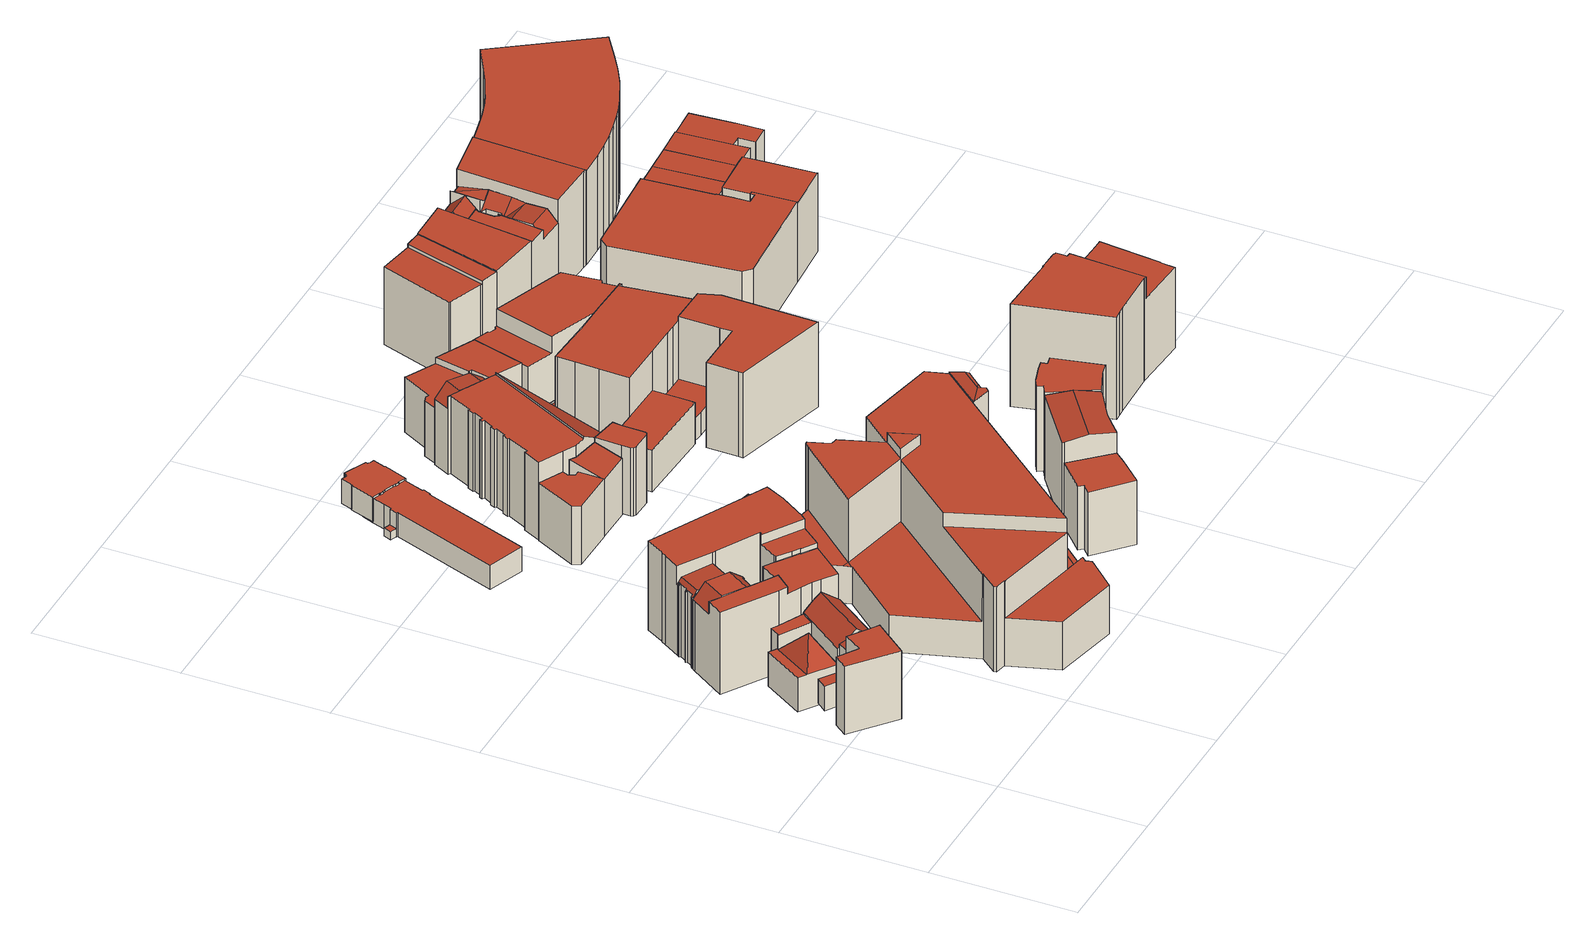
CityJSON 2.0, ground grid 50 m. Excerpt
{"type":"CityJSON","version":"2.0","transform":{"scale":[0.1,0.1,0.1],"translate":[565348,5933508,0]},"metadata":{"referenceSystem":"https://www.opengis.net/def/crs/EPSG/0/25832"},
"CityObjects":{
"building1":{"type":"Building","attributes":{"Gemeindeschluessel":"02000000","Geometrietyp2DReferenz":"3000","function":"31001_2010","roofType":"1000","measuredHeight":25.18,"storeysAboveGround":5},"geometry":[{"type":"MultiSurface","lod":"2","boundaries":[[[0,1,2,3,4,5,6,7]],[[8,9,10,11,12,13,14,15]],[[15,14,1,0]],[[14,13,2,1]],[[13,12,3,2]],[[12,11,4,3]],[[11,10,5,4]],[[10,9,6,5]],[[9,8,7,6]],[[8,15,0,7]]],"semantics":{"surfaces":[{"type":"GroundSurface"},{"type":"RoofSurface"},{"type":"WallSurface"}],"values":[0,1,2,2,2,2,2,2,2,2]}}]},
"building2":{"type":"Building","attributes":{"Gemeindeschluessel":"02000000","Geometrietyp2DReferenz":"3000","function":"51009_1610","roofType":"1000","measuredHeight":9},"geometry":[{"type":"MultiSurface","lod":"2","boundaries":[[[16,17,18,19,20,21]],[[22,23,24,25,26,27]],[[27,26,17,16]],[[26,25,18,17]],[[25,24,19,18]],[[24,23,20,19]],[[23,22,21,20]],[[22,27,16,21]]],"semantics":{"surfaces":[{"type":"GroundSurface"},{"type":"RoofSurface"},{"type":"WallSurface"}],"values":[0,1,2,2,2,2,2,2]}}]},
"building3":{"type":"Building","attributes":{"Gemeindeschluessel":"02000000","Geometrietyp2DReferenz":"3000","function":"31001_2010","roofType":"3100","measuredHeight":23.81,"storeysAboveGround":5},"geometry":[{"type":"MultiSurface","lod":"2","boundaries":[[[28,29,30,31]],[[32,29,28]],[[33,34,35,36,37]],[[35,38,36]],[[39,40,41,42,43,44,45,46]],[[29,47,30]],[[48,47,29,32]],[[49,50,38,35,51,52]],[[34,53,51,35]],[[31,30,54,55,56]],[[57,34,33,58]],[[58,33,37,59]],[[30,46,45,54]],[[60,44,43,61]],[[61,43,42,62]],[[62,42,41,63]],[[47,39,46,30]],[[64,50,49]],[[52,51,65]],[[66,53,34,57]],[[67,68,69,70]],[[70,69,71,72]],[[73,56,55,74]],[[59,37,36,38,50,64,75,76]],[[72,71,65,51,53,66]],[[76,75,77,48,32,28,31,56,73]],[[60,61,62,63,78,67,70,72,66,57,58,59,76,73,74]],[[67,78,79,80,68]],[[49,52,81]],[[82,40,39,47,48,77]],[[78,63,41,40,82,79]],[[60,74,55,54,45,44]],[[81,52,65,71,69,68,80]],[[81,80,79,82,77,75,64,49]]],"semantics":{"surfaces":[{"type":"RoofSurface"},{"type":"WallSurface"},{"type":"GroundSurface"}],"values":[0,0,0,0,0,0,0,0,0,0,1,1,1,1,1,1,1,1,1,1,1,1,1,1,1,1,2,1,1,1,1,1,0,0]}}]},
"building4":{"type":"Building","attributes":{"Gemeindeschluessel":"02000000","Geometrietyp2DReferenz":"3000","function":"31001_2010","roofType":"1000","measuredHeight":30.89,"storeysAboveGround":7},"geometry":[{"type":"MultiSurface","lod":"2","boundaries":[[[83,84,85,86,87,88]],[[89,90,91,86,85]],[[92,93,94,95,90,89,96,97,98]],[[83,99,84]],[[96,100,97]],[[101,88,87,102]],[[103,95,94,104]],[[104,94,93,105]],[[105,93,92,106]],[[107,108,109,110]],[[111,112,113,114]],[[114,113,115,116]],[[116,115,117,118]],[[119,120,121,122]],[[122,121,123,124]],[[124,123,125,126]],[[126,125,127,128]],[[129,130,131,132]],[[132,131,133,134]],[[111,114,116,118,135,136,101,102,137,103,104,105,106,138,139,140,129,132,134,119,122,124,126,128]],[[127,125,123,121,120,133,131,130,141,107,110,117,115,113,112]],[[101,136,142,99,83,88]],[[108,107,141,140,139,143]],[[142,136,135,144]],[[96,89,85,84]],[[141,130,129,140]],[[133,120,119,134]],[[127,112,111,128]],[[135,118,117,110,109,144]],[[138,106,92,98]],[[103,137,91,90,95]],[[137,102,87,86,91]],[[139,138,98,97,100,143]],[[96,84,99,142,144,109,108,143,100]]],"semantics":{"surfaces":[{"type":"RoofSurface"},{"type":"WallSurface"},{"type":"GroundSurface"}],"values":[0,0,0,1,1,1,1,1,1,1,1,1,1,1,1,1,1,1,1,2,0,1,1,1,1,1,1,1,1,1,1,1,1,0]}}]},
"building5":{"type":"Building","attributes":{"Gemeindeschluessel":"02000000","Geometrietyp2DReferenz":"3000","function":"31001_3020","roofType":"1000","measuredHeight":33.01,"storeysAboveGround":7},"geometry":[{"type":"MultiSurface","lod":"2","boundaries":[[[145,146,147,148,149,150,151,152,153,154,155,156,157,158,159,160,161]],[[162,163,164,147,146]],[[165,166,167,168,169,164,163]],[[170,161,160,171]],[[171,160,159,172]],[[172,159,158,173]],[[173,158,157,174]],[[174,157,156,175]],[[175,156,155,176]],[[176,155,154,177]],[[177,154,153,178]],[[178,153,152,179]],[[179,152,151,180]],[[180,151,150,181]],[[181,150,149,182]],[[183,145,161,170]],[[184,185,186,187]],[[187,186,188,189]],[[189,188,190,191]],[[192,193,194,169,195]],[[169,194,196,164]],[[195,169,168,197]],[[197,168,167,198]],[[198,167,166,199]],[[199,166,165,200]],[[201,202,203,204]],[[204,203,205,206]],[[207,208,209,210]],[[210,209,211,212]],[[212,211,213,214]],[[215,216,217,218]],[[218,217,219,220]],[[221,222,223,224]],[[225,226,227,228]],[[228,227,229,230]],[[231,223,222,232,233]],[[225,228,230,207,210,212,214,201,204,206,215,218,220,192,195,197,198,199,200,234,183,170,171,172,173,174,175,176,177,178,179,180,181,182,184,187,189,191,235,236,221,224]],[[196,194,193,219,217,216,237,238,229,227,226,239,240,190,188,186,185,241]],[[213,211,209,208,242,243,205,203,202]],[[190,240,235,191]],[[219,193,192,220]],[[242,208,207,230,229,238]],[[243,242,238,237]],[[239,226,225,224,223,231]],[[236,235,240,233,232]],[[221,236,232,222]],[[240,239,231,233]],[[213,202,201,214]],[[215,206,205,243,237,216]],[[196,241,148,147,164]],[[234,200,165,163,162]],[[183,234,162,146,145]],[[184,182,149,148,241,185]]],"semantics":{"surfaces":[{"type":"RoofSurface"},{"type":"WallSurface"},{"type":"GroundSurface"}],"values":[0,0,0,1,1,1,1,1,1,1,1,1,1,1,1,1,1,1,1,1,1,1,1,1,1,1,1,1,1,1,1,1,1,1,1,0,2,0,0,1,1,1,1,1,1,1,1,1,1,1,1,1,1]}}]},
"building6":{"type":"Building","attributes":{"Gemeindeschluessel":"02000000","Geometrietyp2DReferenz":"3000","function":"51009_1610","roofType":"1000","measuredHeight":9},"geometry":[{"type":"MultiSurface","lod":"2","boundaries":[[[244,245,246,247,248,249,250,251,252,253,254,255,256,257,258,259,260,261]],[[262,263,264,265,266,267,268,269,270,271,272,273,274,275,276,277,278,279]],[[279,278,245,244]],[[278,277,246,245]],[[277,276,247,246]],[[276,275,248,247]],[[275,274,249,248]],[[274,273,250,249]],[[273,272,251,250]],[[272,271,252,251]],[[271,270,253,252]],[[270,269,254,253]],[[269,268,255,254]],[[268,267,256,255]],[[267,266,257,256]],[[266,265,258,257]],[[265,264,259,258]],[[264,263,260,259]],[[263,262,261,260]],[[262,279,244,261]]],"semantics":{"surfaces":[{"type":"GroundSurface"},{"type":"RoofSurface"},{"type":"WallSurface"}],"values":[0,1,2,2,2,2,2,2,2,2,2,2,2,2,2,2,2,2,2,2]}}]},
"building7":{"type":"Building","attributes":{"Gemeindeschluessel":"02000000","Geometrietyp2DReferenz":"3000","function":"31001_3091","roofType":"1000","measuredHeight":3,"storeysAboveGround":2},"geometry":[{"type":"MultiSurface","lod":"2","boundaries":[[[280,281,282,283]],[[284,285,286,287]],[[287,286,281,280]],[[286,285,282,281]],[[285,284,283,282]],[[284,287,280,283]]],"semantics":{"surfaces":[{"type":"GroundSurface"},{"type":"RoofSurface"},{"type":"WallSurface"}],"values":[0,1,2,2,2,2]}}]},
"building8":{"type":"Building","attributes":{"Gemeindeschluessel":"02000000","Geometrietyp2DReferenz":"3000","function":"31001_1010","roofType":"1000","measuredHeight":21.34,"storeysAboveGround":5},"geometry":[{"type":"MultiSurface","lod":"2","boundaries":[[[288,289,290,291]],[[292,293,294,295]],[[296,297,289,288]],[[298,299,294,293,300,290,289,297]],[[301,296,288,291,302,292,295,303]],[[296,301,298,297]],[[301,303,299,298]],[[303,295,294,299]],[[292,302,300,293]],[[302,291,290,300]]],"semantics":{"surfaces":[{"type":"WallSurface"},{"type":"RoofSurface"},{"type":"GroundSurface"}],"values":[0,0,0,1,2,0,0,0,0,0]}}]},
"building9":{"type":"Building","attributes":{"name":"Deutsche Bundesbank","Gemeindeschluessel":"02000000","Geometrietyp2DReferenz":"3000","function":"31001_2010","roofType":"1000","measuredHeight":40.66,"storeysAboveGround":8},"geometry":[{"type":"MultiSurface","lod":"2","boundaries":[[[304,305,306,307,308]],[[309,310,311]],[[312,313,314]],[[315,316,317,318]],[[319,320,321,315,318]],[[322,323,316,315]],[[321,324,322,315]],[[325,326,327]],[[304,308,328]],[[329,330,306,305]],[[331,332,333,334]],[[335,336,337,338]],[[339,340,341,342]],[[343,311,310,344]],[[312,345,346,313]],[[347,318,317,348]],[[349,320,319,350]],[[351,352,353,354]],[[354,353,355,356]],[[357,358,359,360]],[[361,349,350,362,363,364,339,342,357,360,365,331,334,366,367,368,369,370,351,354,356,371,372,373]],[[359,358,341,340,374,375,376]],[[377,378,379,335,338,380,381,333,332]],[[382,383,384,327,326]],[[355,353,352,385,343,344,386,387]],[[388,347,348,389,346,345,390,391,337,336,392,393]],[[333,381,366,334]],[[359,376,378,377,365,360]],[[384,383,370,369]],[[369,368,394,325,327,384]],[[385,352,382,326]],[[355,387,371,356]],[[372,371,387,386,314,313,346,389]],[[388,393,363,362]],[[364,363,393,392,307,306,330]],[[375,374,329,305,304,328]],[[373,372,389,348,317,316,323]],[[362,350,319,318,347,388]],[[351,370,383,382,352]],[[361,373,323,322,324]],[[349,361,324,321,320]],[[339,364,330,329,374,340]],[[341,358,357,342]],[[395,391,390,309,311,343,385,326]],[[344,310,309,390,345,312,314,386]],[[335,379,375,328,308,307,392,336]],[[396,380,338,337,391,395]],[[379,378,376,375]],[[377,332,331,365]],[[367,366,381,380,396,397]],[[394,368,367,397]],[[394,397,396,395,326,325]]],"semantics":{"surfaces":[{"type":"RoofSurface"},{"type":"WallSurface"},{"type":"GroundSurface"}],"values":[0,0,0,0,0,0,0,0,0,0,1,1,1,1,1,1,1,1,1,1,2,0,0,0,0,0,1,1,1,1,1,1,1,1,1,1,1,1,1,1,1,1,1,1,1,1,1,1,1,1,1,0]}}]},
"building10":{"type":"Building","attributes":{"Gemeindeschluessel":"02000000","Geometrietyp2DReferenz":"3000","function":"31001_3091","roofType":"1000","measuredHeight":3,"storeysAboveGround":2},"geometry":[{"type":"MultiSurface","lod":"2","boundaries":[[[398,399,400,401]],[[402,403,404,405]],[[405,404,399,398]],[[404,403,400,399]],[[403,402,401,400]],[[402,405,398,401]]],"semantics":{"surfaces":[{"type":"GroundSurface"},{"type":"RoofSurface"},{"type":"WallSurface"}],"values":[0,1,2,2,2,2]}}]},
"building11":{"type":"Building","attributes":{"Gemeindeschluessel":"02000000","Geometrietyp2DReferenz":"3000","function":"31001_3091","roofType":"1000","measuredHeight":9,"storeysAboveGround":1},"geometry":[{"type":"MultiSurface","lod":"2","boundaries":[[[406,407,408,409,410,411,412,413,414,415,416,417,418,419,420,421,422,423,424,425,426,427,428,429,430,431,432,433,434,435,436,437]],[[438,439,440,441,442,443,444,445,446,447,448,449,450,451,452,453,454,455,456,457,458,459,460,461,462,463,464,465,466,467,468,469]],[[469,468,407,406]],[[468,467,408,407]],[[467,466,409,408]],[[466,465,410,409]],[[465,464,411,410]],[[464,463,412,411]],[[463,462,413,412]],[[462,461,414,413]],[[461,460,415,414]],[[460,459,416,415]],[[459,458,417,416]],[[458,457,418,417]],[[457,456,419,418]],[[456,455,420,419]],[[455,454,421,420]],[[454,453,422,421]],[[453,452,423,422]],[[452,451,424,423]],[[451,450,425,424]],[[450,449,426,425]],[[449,448,427,426]],[[448,447,428,427]],[[447,446,429,428]],[[446,445,430,429]],[[445,444,431,430]],[[444,443,432,431]],[[443,442,433,432]],[[442,441,434,433]],[[441,440,435,434]],[[440,439,436,435]],[[439,438,437,436]],[[438,469,406,437]]],"semantics":{"surfaces":[{"type":"GroundSurface"},{"type":"RoofSurface"},{"type":"WallSurface"}],"values":[0,1,2,2,2,2,2,2,2,2,2,2,2,2,2,2,2,2,2,2,2,2,2,2,2,2,2,2,2,2,2,2,2,2]}}]},
"building12":{"type":"Building","attributes":{"Gemeindeschluessel":"02000000","Geometrietyp2DReferenz":"3000","function":"31001_2010","roofType":"2100","measuredHeight":24.92,"storeysAboveGround":4},"geometry":[{"type":"MultiSurface","lod":"2","boundaries":[[[470,471,472,473]],[[473,472,474,475]],[[475,474,476,477]],[[478,479,480,481]],[[479,478,477,476]],[[471,470,481,480]],[[481,470,473,475,477,478]],[[471,480,479,476,474,472]]],"semantics":{"surfaces":[{"type":"WallSurface"},{"type":"GroundSurface"},{"type":"RoofSurface"}],"values":[0,0,0,0,0,0,1,2]}}]},
"building13":{"type":"Building","attributes":{"Gemeindeschluessel":"02000000","Geometrietyp2DReferenz":"3000","function":"31001_2050","roofType":"1000","measuredHeight":25.16,"storeysAboveGround":6},"geometry":[{"type":"MultiSurface","lod":"2","boundaries":[[[482,483,484,485]],[[485,484,486,487]],[[487,486,488,489]],[[489,488,490,491]],[[489,488,492,493]],[[493,492,494,495]],[[495,494,496,497]],[[497,496,498,499]],[[500,501,502,503]],[[503,502,483,482]],[[499,498,501,500]],[[499,500,503,482,485,487,489,491,489,493,495,497]],[[501,498,496,494,492,488,490,488,486,484,483,502]]],"semantics":{"surfaces":[{"type":"WallSurface"},{"type":"GroundSurface"},{"type":"RoofSurface"}],"values":[0,0,0,0,0,0,0,0,0,0,0,1,2]}}]},
"building14":{"type":"Building","attributes":{"Gemeindeschluessel":"02000000","Geometrietyp2DReferenz":"3000","function":"31001_2010","roofType":"1000","measuredHeight":29.7,"storeysAboveGround":6},"geometry":[{"type":"MultiSurface","lod":"2","boundaries":[[[504,505,506,507,508,509,510,511,512,513,514,515,516,517,518,519,520,521,522,523,524,525,526,527,528,529,530,531,532]],[[533,534,535,536,537]],[[509,538,539,540,541]],[[508,542,543,539,538]],[[544,545,546,543,542]],[[547,548,536,535,549,550,551]],[[552,531,530,553]],[[553,530,529,554]],[[554,529,528,555]],[[555,528,527,556]],[[556,527,526,557]],[[557,526,525,558]],[[558,525,524,559]],[[559,524,523,560]],[[560,523,522,561]],[[561,522,521,562]],[[562,521,520,563]],[[563,520,519,564]],[[564,519,518,565]],[[565,518,517,566]],[[566,517,516,567]],[[567,516,515,568]],[[568,515,514,569]],[[569,514,513,570]],[[570,513,512,571]],[[571,512,511,572]],[[541,510,509]],[[573,532,531,552]],[[505,537,536,506]],[[534,533,574]],[[575,546,545,576]],[[577,548,547,578]],[[579,551,550,580]],[[580,550,549,581]],[[579,580,581,574,582,573,552,553,554,555,556,557,558,559,560,561,562,563,564,565,566,567,568,569,570,571,572,583,575,576,584,577,578]],[[577,584,506,536,548]],[[582,574,533,537,505,504]],[[575,583,540,539,543,546]],[[579,578,547,551]],[[509,508,538]],[[574,581,549,535,534]],[[573,582,504,532]],[[584,576,545,544,507,506]],[[508,507,544,542]],[[583,572,511,510,541,540]]],"semantics":{"surfaces":[{"type":"RoofSurface"},{"type":"WallSurface"},{"type":"GroundSurface"}],"values":[0,0,0,0,0,0,1,1,1,1,1,1,1,1,1,1,1,1,1,1,1,1,1,1,1,1,1,1,1,1,1,1,1,1,2,1,1,1,1,1,1,1,1,1,1]}}]},
"building15":{"type":"Building","attributes":{"Gemeindeschluessel":"02000000","Geometrietyp2DReferenz":"3000","function":"31001_2010","roofType":"1000","measuredHeight":23.64,"storeysAboveGround":5},"geometry":[{"type":"MultiSurface","lod":"2","boundaries":[[[585,586,587,588]],[[588,587,589,590]],[[590,589,591,592]],[[592,591,593,594]],[[595,593,591,589,587,586,596]],[[597,598,585,588,590,592,594]],[[598,597,595,596]],[[597,594,593,595]],[[585,598,596,586]]],"semantics":{"surfaces":[{"type":"WallSurface"},{"type":"RoofSurface"},{"type":"GroundSurface"}],"values":[0,0,0,0,1,2,0,0,0]}}]},
"building16":{"type":"Building","attributes":{"Gemeindeschluessel":"02000000","Geometrietyp2DReferenz":"3000","function":"31001_2010","roofType":"1000","measuredHeight":3.98,"storeysAboveGround":1},"geometry":[{"type":"MultiSurface","lod":"2","boundaries":[[[599,600,601,602]],[[603,604,605,606]],[[603,602,601,604]],[[604,601,600,605]],[[605,600,599,606]],[[606,599,602,603]]],"semantics":{"surfaces":[{"type":"RoofSurface"},{"type":"GroundSurface"},{"type":"WallSurface"}],"values":[0,1,2,2,2,2]}}]},
"building17":{"type":"Building","attributes":{"Gemeindeschluessel":"02000000","Geometrietyp2DReferenz":"3000","function":"31001_2010","roofType":"3100","measuredHeight":32.26,"storeysAboveGround":7},"geometry":[{"type":"MultiSurface","lod":"2","boundaries":[[[607,608,609,610]],[[611,612,613,614]],[[615,616,617,618]],[[607,610,615,618,611,614,619,620]],[[617,616,609,608,621,622,623]],[[622,621,620,619,624]],[[612,611,618,617,623]],[[609,616,615,610]],[[621,608,607,620]],[[624,619,614,613]],[[624,613,612,623,622]]],"semantics":{"surfaces":[{"type":"WallSurface"},{"type":"GroundSurface"},{"type":"RoofSurface"}],"values":[0,0,0,1,2,0,0,0,0,0,2]}}]},
"building18":{"type":"Building","attributes":{"Gemeindeschluessel":"02000000","Geometrietyp2DReferenz":"3000","function":"31001_2010","roofType":"1000","measuredHeight":22.59,"storeysAboveGround":6},"geometry":[{"type":"MultiSurface","lod":"2","boundaries":[[[625,626,627,628]],[[629,630,631,632]],[[632,631,633,634]],[[634,633,635,636]],[[637,625,628,638]],[[639,640,641,642]],[[643,644,645,646]],[[626,647,640,627]],[[648,649,650,651]],[[652,653,654,655]],[[637,638,639,642,656,657,652,655,629,632,634,636,658,643,646]],[[644,643,658,659,651,650]],[[647,626,625,637,646,645]],[[660,656,642,641]],[[639,638,628,627,640]],[[653,652,657,661]],[[657,656,660,649,648,661]],[[659,658,636,635]],[[630,629,655,654]],[[660,641,640,647,645,644,650,649]],[[630,654,653,661,648,651,659,635,633,631]]],"semantics":{"surfaces":[{"type":"RoofSurface"},{"type":"WallSurface"},{"type":"GroundSurface"}],"values":[0,1,1,1,1,1,1,1,1,1,2,1,1,1,1,1,1,1,1,0,0]}}]},
"building19":{"type":"Building","attributes":{"Gemeindeschluessel":"02000000","Geometrietyp2DReferenz":"3000","function":"51009_1610","roofType":"1000","measuredHeight":3.56},"geometry":[{"type":"MultiSurface","lod":"2","boundaries":[[[662,663,664,665]],[[666,667,668,669]],[[670,671,672,637]],[[673,674,672,671,664,663,668,667]],[[675,666,669,662,665,670,637,676]],[[670,665,664,671]],[[676,637,672,674]],[[666,675,673,667]],[[675,676,674,673]],[[662,669,668,663]]],"semantics":{"surfaces":[{"type":"WallSurface"},{"type":"RoofSurface"},{"type":"GroundSurface"}],"values":[0,0,0,1,2,0,0,0,0,0]}}]},
"building20":{"type":"Building","attributes":{"Gemeindeschluessel":"02000000","Geometrietyp2DReferenz":"3000","function":"31001_2010","roofType":"1000","measuredHeight":29.75,"storeysAboveGround":8},"geometry":[{"type":"MultiSurface","lod":"2","boundaries":[[[677,678,679,680]],[[681,682,683,684]],[[684,683,685,686]],[[686,685,687,688]],[[689,690,691,692]],[[693,694,695,696]],[[696,695,697,698]],[[698,697,699,700]],[[700,699,701,702]],[[702,701,703,704]],[[704,703,705,706]],[[706,705,707,708]],[[708,707,709,710]],[[710,709,711,712]],[[713,714,715,716]],[[713,716,717,677,680,718,719,720,681,684,686,688,693,696,698,700,702,704,706,708,710,712]],[[679,678,689,692,721,722,723]],[[722,721,720,719]],[[679,723,718,680]],[[682,681,720,721,692,691]],[[714,713,712,711]],[[724,717,716,715]],[[694,693,688,687]],[[677,717,724,690,689,678]],[[723,722,719,718]],[[694,687,685,683,682,691,690,724,715,714,711,709,707,705,703,701,699,697,695]]],"semantics":{"surfaces":[{"type":"WallSurface"},{"type":"GroundSurface"},{"type":"RoofSurface"}],"values":[0,0,0,0,0,0,0,0,0,0,0,0,0,0,0,1,2,0,0,0,0,0,0,0,0,2]}}]},
"building21":{"type":"Building","attributes":{"Gemeindeschluessel":"02000000","Geometrietyp2DReferenz":"3000","function":"31001_2010","roofType":"1000","measuredHeight":31.5,"storeysAboveGround":7},"geometry":[{"type":"MultiSurface","lod":"2","boundaries":[[[725,726,727,728,729,730,731,732,733,734,735]],[[736,737,738,739,740,741,742,743,744,745,746]],[[736,735,734,737]],[[737,734,733,738]],[[738,733,732,739]],[[739,732,731,740]],[[740,731,730,741]],[[741,730,729,742]],[[742,729,728,743]],[[743,728,727,744]],[[744,727,726,745]],[[745,726,725,746]],[[746,725,735,736]]],"semantics":{"surfaces":[{"type":"RoofSurface"},{"type":"GroundSurface"},{"type":"WallSurface"}],"values":[0,1,2,2,2,2,2,2,2,2,2,2,2]}}]},
"building22":{"type":"Building","attributes":{"Gemeindeschluessel":"02000000","Geometrietyp2DReferenz":"3000","function":"31001_2010","roofType":"1000","measuredHeight":31.48,"storeysAboveGround":7},"geometry":[{"type":"MultiSurface","lod":"2","boundaries":[[[747,748,749,750,751,752,753]],[[754,755,756,757]],[[757,756,758,759]],[[760,750,749,761]],[[761,749,748,762]],[[762,748,747,763]],[[764,751,750,760]],[[752,765,766,753]],[[767,768,769,770]],[[771,754,757,759,772,773,774,764,760,761,762,763,767,770]],[[775,771,770,769]],[[775,769,768,766,765,776,777,778,758,756,755]],[[767,763,747,753,766,768]],[[777,776,774,773]],[[778,777,773,772]],[[764,774,776,765,752,751]],[[775,755,754,771]],[[758,778,772,759]]],"semantics":{"surfaces":[{"type":"RoofSurface"},{"type":"WallSurface"},{"type":"GroundSurface"}],"values":[0,1,1,1,1,1,1,1,1,2,1,0,1,1,1,1,1,1]}}]},
"building23":{"type":"Building","attributes":{"Gemeindeschluessel":"02000000","Geometrietyp2DReferenz":"3000","function":"31001_2010","roofType":"1000","measuredHeight":28.61,"storeysAboveGround":7},"geometry":[{"type":"MultiSurface","lod":"2","boundaries":[[[779,780,781,782,783,784,785,786,787,788]],[[789,790,791,792,793,794,795,796]],[[797,788,787,798]],[[798,787,786,799]],[[799,786,785,800]],[[800,785,784,801]],[[801,784,783,802]],[[802,783,782,803]],[[804,805,806,807]],[[808,809,810,811]],[[780,793,792,781]],[[812,791,790,813]],[[813,790,789,814]],[[815,796,795,816]],[[817,818,819,820]],[[815,816,808,811,817,820,804,807,821,797,798,799,800,801,802,803,812,813,814]],[[810,809,822,823,824,806,805,819,818]],[[797,821,824,823,779,788]],[[815,814,789,796]],[[810,818,817,811]],[[808,816,795,794,822,809]],[[806,824,821,807]],[[819,805,804,820]],[[823,822,794,793,780,779]],[[812,803,782,781,792,791]]],"semantics":{"surfaces":[{"type":"RoofSurface"},{"type":"WallSurface"},{"type":"GroundSurface"}],"values":[0,0,1,1,1,1,1,1,1,1,1,1,1,1,1,2,0,1,1,1,1,1,1,1,1]}}]},
"building24":{"type":"Building","attributes":{"Gemeindeschluessel":"02000000","Geometrietyp2DReferenz":"3000","function":"31001_2010","roofType":"1000","measuredHeight":28.7,"storeysAboveGround":6},"geometry":[{"type":"MultiSurface","lod":"2","boundaries":[[[825,826,827,828]],[[829,830,831,832]],[[827,826,833,834,831,830]],[[825,828,829,832,835,836]],[[835,832,831,834]],[[829,828,827,830]],[[825,836,833,826]],[[836,835,834,833]]],"semantics":{"surfaces":[{"type":"WallSurface"},{"type":"RoofSurface"},{"type":"GroundSurface"}],"values":[0,0,1,2,0,0,0,0]}}]},
"building25":{"type":"Building","attributes":{"Gemeindeschluessel":"02000000","Geometrietyp2DReferenz":"3000","function":"31001_2050","roofType":"1000","measuredHeight":30.01,"storeysAboveGround":5},"geometry":[{"type":"MultiSurface","lod":"2","boundaries":[[[836,837,838,839]],[[840,838,837,841]],[[842,825,836,839]],[[836,825,841,837]],[[825,842,840,841]],[[842,839,838,840]]],"semantics":{"surfaces":[{"type":"WallSurface"},{"type":"RoofSurface"},{"type":"GroundSurface"}],"values":[0,1,2,0,0,0]}}]},
"building26":{"type":"Building","attributes":{"Gemeindeschluessel":"02000000","Geometrietyp2DReferenz":"3000","function":"31001_1120","roofType":"1000","measuredHeight":30.46,"storeysAboveGround":8},"geometry":[{"type":"MultiSurface","lod":"2","boundaries":[[[843,844,845,846]],[[847,848,849,850]],[[848,847,843,846]],[[847,850,844,843]],[[850,849,845,844]],[[849,848,846,845]]],"semantics":{"surfaces":[{"type":"RoofSurface"},{"type":"GroundSurface"},{"type":"WallSurface"}],"values":[0,1,2,2,2,2]}}]},
"building27":{"type":"Building","attributes":{"Gemeindeschluessel":"02000000","Geometrietyp2DReferenz":"3000","function":"31001_2010","roofType":"1000","measuredHeight":37.86,"storeysAboveGround":8},"geometry":[{"type":"MultiSurface","lod":"2","boundaries":[[[851,852,853,854,855,856,857,858,859,860,861,862,863,864,865,866,867]],[[868,869,870,871,872,873,874]],[[875,867,866,876]],[[876,866,865,877]],[[877,865,864,878]],[[878,864,863,879]],[[879,863,862,880]],[[880,862,861,881]],[[881,861,860,882]],[[882,860,859,883]],[[883,859,858,884]],[[870,857,856,871]],[[885,855,854,886]],[[886,854,853,887]],[[887,853,852,888]],[[888,852,851,889]],[[889,851,867,875]],[[890,869,868,891]],[[892,874,873,893]],[[893,873,872,894]],[[891,868,874,892]],[[894,872,871,856,855,885]],[[884,858,857,870,869,890]],[[884,890,891,892,893,894,885,886,887,888,889,875,876,877,878,879,880,881,882,883]]],"semantics":{"surfaces":[{"type":"RoofSurface"},{"type":"WallSurface"},{"type":"GroundSurface"}],"values":[0,0,1,1,1,1,1,1,1,1,1,1,1,1,1,1,1,1,1,1,1,1,1,2]}}]},
"building28":{"type":"Building","attributes":{"Gemeindeschluessel":"02000000","Geometrietyp2DReferenz":"3000","function":"31001_2010","roofType":"1000","measuredHeight":29.93,"storeysAboveGround":8},"geometry":[{"type":"MultiSurface","lod":"2","boundaries":[[[895,896,897,898]],[[899,900,901,902]],[[898,903,904,895]],[[905,906,907,908]],[[909,897,896,910]],[[911,912,913,914]],[[908,907,900,899]],[[915,916,917,918]],[[905,908,899,902,917,916,909,910,919,920,921,911,914,922]],[[923,913,912,924,925,926,904,903,915,918,901,900,907,906]],[[926,925,920,919]],[[913,923,922,914]],[[924,912,911,921]],[[923,906,905,922]],[[925,924,921,920]],[[919,910,896,895,904,926]],[[909,916,915,903,898,897]],[[901,918,917,902]]],"semantics":{"surfaces":[{"type":"RoofSurface"},{"type":"WallSurface"},{"type":"GroundSurface"}],"values":[0,1,1,1,1,1,1,1,2,0,1,1,1,1,1,1,1,1]}}]},
"building29":{"type":"Building","attributes":{"Gemeindeschluessel":"02000000","Geometrietyp2DReferenz":"3000","function":"31001_2010","roofType":"1000","measuredHeight":30.98,"storeysAboveGround":5},"geometry":[{"type":"MultiSurface","lod":"2","boundaries":[[[927,928,929]],[[930,931,932,933,934,935,936,937,938,939]],[[940,941,942,943,944]],[[945,946,934,933,947]],[[948,949,941,940]],[[949,950,941]],[[939,938,951]],[[952,953,954,955,956]],[[955,954,957]],[[958,959,960]],[[961,962,963,964]],[[965,966,967,968]],[[969,932,931,970]],[[970,931,930,971]],[[938,944,943]],[[943,942,972]],[[973,974,962,961,975,976,977,978,979,980,981]],[[982,983,984,985,986,987,988,989,990,991,992,950,949,948,936,935,934,946,945,993,994]],[[976,995,972,942,941,950,992,996,997,998,977]],[[991,990,989,988,987,986,985,984,983,999,1000,981,980,979,978,977,998,997,996,992],[971,1001,1002,1003,1004,965,968,1005,952,956,1006,1007,1008,1009,1010,1011,969,970]],[[1000,999,983,982,1012,960,959,973,981]],[[1002,1001,971,930,939,951,1013,1003]],[[1014,1015,957,1016,1017,958]],[[1018,947,933,932,969,1011,1010,1009]],[[938,937,936,948,940,944]],[[1009,1008,1007,928,927,1018]],[[929,928,1007,1006,956,955]],[[965,1004,1003,1013,964,963,966]],[[1019,953,952,1005,968,967]],[[1020,945,947,1018,927,929,955,957,1015]],[[1021,994,993,945,1020,1015,1014]],[[1012,982,994,1021,1014,958,960]],[[1022,943,972,995,976,975]],[[964,1013,951,938,943,1022,975,961]],[[959,958,1017,1016,957,954,953,1019,967,966,963,962,974,973]]],"semantics":{"surfaces":[{"type":"RoofSurface"},{"type":"WallSurface"},{"type":"GroundSurface"}],"values":[0,0,0,0,0,0,0,1,1,1,1,1,1,1,1,1,1,1,1,2,1,1,1,1,1,1,1,1,1,0,0,0,0,0,0]}}]},
"building30":{"type":"Building","attributes":{"Gemeindeschluessel":"02000000","Geometrietyp2DReferenz":"3000","function":"31001_1120","roofType":"1000","measuredHeight":35.52,"storeysAboveGround":8},"geometry":[{"type":"MultiSurface","lod":"2","boundaries":[[[1023,1024,1025,1026]],[[1026,1025,1027,1028]],[[1028,1027,1029,1030]],[[1030,1029,1031,1032]],[[1033,1034,1035,1036]],[[1024,1023,1037,1038]],[[1035,1034,1031,1029,1027,1025,1024,1038]],[[1033,1036,1037,1023,1026,1028,1030,1032]],[[1033,1032,1031,1034]],[[1037,1036,1035,1038]]],"semantics":{"surfaces":[{"type":"WallSurface"},{"type":"RoofSurface"},{"type":"GroundSurface"}],"values":[0,0,0,0,0,0,1,2,0,0]}}]},
"building31":{"type":"Building","attributes":{"Gemeindeschluessel":"02000000","Geometrietyp2DReferenz":"3000","function":"31001_2010","roofType":"1000","measuredHeight":27.71,"storeysAboveGround":7},"geometry":[{"type":"MultiSurface","lod":"2","boundaries":[[[1039,1040,1041,1042,1043]],[[1044,1045,1046,1047,1048]],[[1044,1043,1042,1045]],[[1045,1042,1041,1046]],[[1046,1041,1040,1047]],[[1047,1040,1039,1048]],[[1044,1048,1039,1043]]],"semantics":{"surfaces":[{"type":"RoofSurface"},{"type":"GroundSurface"},{"type":"WallSurface"}],"values":[0,1,2,2,2,2,2]}}]},
"building32":{"type":"Building","attributes":{"Gemeindeschluessel":"02000000","Geometrietyp2DReferenz":"3000","function":"31001_2010","roofType":"1000","measuredHeight":29.11,"storeysAboveGround":8},"geometry":[{"type":"MultiSurface","lod":"2","boundaries":[[[1049,1050,1051,1052,1053,1054,1055]],[[1056,1057,1058,1059,1060,1061,1062]],[[1056,1054,1053,1057]],[[1057,1053,1052,1058]],[[1058,1052,1051,1059]],[[1060,1050,1049,1061]],[[1062,1061,1049,1055]],[[1060,1059,1051,1050]],[[1056,1062,1055,1054]]],"semantics":{"surfaces":[{"type":"RoofSurface"},{"type":"GroundSurface"},{"type":"WallSurface"}],"values":[0,1,2,2,2,2,2,2,2]}}]},
"building33":{"type":"Building","attributes":{"Gemeindeschluessel":"02000000","Geometrietyp2DReferenz":"3000","function":"31001_2010","roofType":"1000","measuredHeight":27.76,"storeysAboveGround":7},"geometry":[{"type":"MultiSurface","lod":"2","boundaries":[[[1041,1063,1064,1042]],[[1065,1066,1067,1068]],[[1065,1042,1064,1066]],[[1066,1064,1063,1067]],[[1067,1063,1041,1068]],[[1068,1041,1042,1065]]],"semantics":{"surfaces":[{"type":"RoofSurface"},{"type":"GroundSurface"},{"type":"WallSurface"}],"values":[0,1,2,2,2,2]}}]},
"building34":{"type":"Building","attributes":{"Gemeindeschluessel":"02000000","Geometrietyp2DReferenz":"3000","function":"31001_2010","roofType":"1000","measuredHeight":27.75,"storeysAboveGround":7},"geometry":[{"type":"MultiSurface","lod":"2","boundaries":[[[1063,1069,1070,1071,1072,1064]],[[1066,1073,1074,1075,1076,1067]],[[1066,1064,1072,1073]],[[1073,1072,1071,1074]],[[1074,1071,1070,1075]],[[1075,1070,1069,1076]],[[1076,1069,1063,1067]],[[1067,1063,1064,1066]]],"semantics":{"surfaces":[{"type":"RoofSurface"},{"type":"GroundSurface"},{"type":"WallSurface"}],"values":[0,1,2,2,2,2,2,2]}}]},
"building35":{"type":"Building","attributes":{"Gemeindeschluessel":"02000000","Geometrietyp2DReferenz":"3000","function":"31001_2010","roofType":"1000","measuredHeight":27.18,"storeysAboveGround":6},"geometry":[{"type":"MultiSurface","lod":"2","boundaries":[[[1077,1078,1079,1080]],[[1081,1082,1083,1084]],[[1084,1083,1085,1086]],[[1087,1088,1089,1090]],[[1090,1089,1091,1092]],[[1093,1091,1089,1088,1085,1083,1082,1079,1078]],[[1094,1077,1080,1081,1084,1086,1087,1090,1092]],[[1094,1092,1091,1093]],[[1087,1086,1085,1088]],[[1077,1094,1093,1078]],[[1081,1080,1079,1082]]],"semantics":{"surfaces":[{"type":"WallSurface"},{"type":"RoofSurface"},{"type":"GroundSurface"}],"values":[0,0,0,0,0,1,2,0,0,0,0]}}]},
"building36":{"type":"Building","attributes":{"Gemeindeschluessel":"02000000","Geometrietyp2DReferenz":"3000","function":"31001_2010","roofType":"1000","measuredHeight":34.84,"storeysAboveGround":8},"geometry":[{"type":"MultiSurface","lod":"2","boundaries":[[[1095,1096,1097,1098]],[[1098,1097,1099,1100]],[[1101,1102,1103,1104]],[[1104,1103,1105,1106]],[[1106,1105,1107,1108]],[[1108,1107,1109,1110]],[[1110,1109,1111,1112]],[[1112,1111,1113,1114]],[[1114,1113,1115,1116]],[[1116,1115,1117,1118]],[[1118,1117,1119,1120]],[[1120,1119,1121,1122]],[[1122,1121,1123,1124]],[[1124,1123,1125,1126]],[[1126,1125,1127,1128]],[[1128,1127,1129,1130]],[[1130,1129,1131,1132]],[[1133,1134,1135,1136]],[[1136,1135,1137,1138]],[[1139,1140,1141,1142]],[[1142,1141,1143,1144]],[[1144,1143,1145,1146]],[[1102,1101,1138,1137]],[[1099,1097,1096,1145,1143,1141,1140,1131,1129,1127,1125,1123,1121,1119,1117,1115,1113,1111,1109,1107,1105,1103,1102,1137,1135,1134]],[[1139,1142,1144,1146,1095,1098,1100,1133,1136,1138,1101,1104,1106,1108,1110,1112,1114,1116,1118,1120,1122,1124,1126,1128,1130,1132]],[[1139,1132,1131,1140]],[[1133,1100,1099,1134]],[[1095,1146,1145,1096]]],"semantics":{"surfaces":[{"type":"WallSurface"},{"type":"RoofSurface"},{"type":"GroundSurface"}],"values":[0,0,0,0,0,0,0,0,0,0,0,0,0,0,0,0,0,0,0,0,0,0,0,1,2,0,0,0]}}]}
},
"vertices":[
[1,512,42],[36,557,42],[105,512,42],[146,575,42],[233,515,42],[244,508,42],[211,468,42],[149,391,42],[149,391,294],[211,468,294],[244,508,294],[233,515,294],[146,575,294],[105,512,294],[36,557,294],[1,512,294],
[168,608,50],[146,575,50],[125,589,50],[124,586,50],[79,615,50],[107,650,50],[107,650,140],[79,615,140],[124,586,140],[125,589,140],[146,575,140],[168,608,140],
[76,672,169],[166,709,255],[160,808,169],[75,673,169],[163,611,169],[233,515,245],[244,508,245],[205,557,281],[147,576,246],[146,575,242],[167,606,245],[264,747,221],[294,787,221],[287,790,221],[208,829,221],[185,843,221],[164,810,221],[163,811,221],[160,808,221],[264,747,169],[164,611,169],[180,599,242],[167,608,242],[271,536,242],[255,547,242],[248,505,242],[163,811,169],[134,829,169],[48,692,169],[244,508,43],[233,515,43],[146,575,43],[164,810,43],[185,843,43],[208,829,43],[287,790,43],[167,608,230],[271,536,226],[248,505,43],[351,753,43],[351,753,277],[400,719,230],[400,719,43],[404,716,226],[404,716,43],[48,692,43],[134,829,43],[168,608,230],[168,608,43],[164,611,226],[325,771,43],[325,771,253],[350,754,277],[217,573,277],[294,787,226],
[67,997,304],[103,975,349],[106,973,353],[155,1050,353],[116,1073,304],[110,1064,304],[184,926,350],[235,1005,350],[195,1027,351],[263,978,319],[271,974,312],[276,982,313],[237,1004,348],[185,926,349],[232,897,305],[226,921,320],[67,997,349],[232,897,349],[110,1064,44],[116,1073,44],[237,1004,44],[276,982,44],[271,974,44],[263,978,44],[283,866,322],[283,866,349],[239,814,349],[239,814,322],[400,719,44],[400,719,322],[351,753,322],[351,753,44],[325,771,322],[325,771,44],[287,790,322],[287,790,44],[380,917,44],[380,917,322],[426,885,322],[426,885,44],[451,869,322],[451,869,44],[449,867,322],[449,867,44],[497,834,322],[497,834,44],[337,941,44],[337,941,322],[338,940,322],[338,940,44],[340,943,322],[340,943,44],[208,829,44],[31,942,44],[195,1027,44],[226,921,44],[233,896,44],[287,863,44],[287,863,322],[31,942,349],[233,896,349],[208,829,349],
[123,1073,312],[133,1067,327],[179,1141,327],[164,1150,306],[162,1146,306],[167,1143,314],[165,1139,314],[160,1143,306],[157,1138,306],[162,1135,314],[145,1108,313],[140,1111,306],[138,1108,306],[143,1105,313],[128,1080,313],[123,1083,305],[118,1076,305],[195,1027,332],[229,1008,335],[273,1080,335],[237,1004,316],[238,1007,316],[242,1005,307],[284,1073,305],[281,1075,314],[118,1076,45],[123,1083,45],[128,1080,45],[143,1105,45],[138,1108,45],[140,1111,45],[145,1108,45],[162,1135,45],[157,1138,45],[160,1143,45],[165,1139,45],[167,1143,45],[162,1146,45],[123,1073,45],[199,1204,45],[199,1204,375],[208,1218,375],[208,1218,45],[212,1222,375],[212,1222,45],[247,1283,375],[247,1283,45],[282,1077,45],[282,1077,375],[281,1075,375],[281,1075,45],[273,1080,375],[284,1073,45],[242,1005,45],[238,1007,45],[237,1004,45],[380,917,45],[380,917,340],[383,922,340],[383,922,45],[380,924,340],[380,924,45],[497,834,45],[497,834,340],[449,867,340],[449,867,45],[451,869,340],[451,869,45],[426,885,340],[426,885,45],[423,991,45],[423,991,375],[426,989,375],[426,989,45],[429,994,375],[429,994,45],[690,1154,45],[690,1154,304],[666,1095,304],[666,1095,45],[623,1006,45],[623,1006,375],[564,915,375],[564,915,45],[563,916,375],[563,916,45],[656,1076,304],[483,1202,304],[476,1167,304],[195,1027,45],[476,1167,45],[483,1202,45],[419,986,375],[551,901,375],[656,1076,375],[476,1167,375],[164,1150,375],[551,901,340],[419,986,340],
[531,2230,48],[516,2188,48],[505,2158,48],[510,2157,48],[500,2130,48],[496,2132,48],[361,1760,48],[234,1806,48],[369,2178,48],[365,2180,48],[374,2206,48],[379,2205,48],[389,2233,48],[404,2276,48],[421,2320,48],[445,2312,48],[523,2283,48],[548,2274,48],[548,2274,138],[523,2283,138],[445,2312,138],[421,2320,138],[404,2276,138],[389,2233,138],[379,2205,138],[374,2206,138],[365,2180,138],[369,2178,138],[234,1806,138],[361,1760,138],[496,2132,138],[500,2130,138],[510,2157,138],[505,2158,138],[516,2188,138],[531,2230,138],
[374,2206,51],[365,2180,51],[340,2188,51],[350,2215,51],[350,2215,81],[340,2188,81],[365,2180,81],[374,2206,81],
[463,1639,45],[463,1639,259],[535,1783,259],[535,1783,45],[609,1721,45],[609,1721,259],[620,1700,259],[620,1700,45],[475,1614,45],[475,1614,259],[636,1612,259],[638,1699,259],[618,1741,259],[636,1612,45],[618,1741,45],[638,1699,45],
[841,157,183],[898,146,183],[1125,396,183],[1099,466,183],[840,159,183],[1005,726,452],[971,820,452],[910,746,452],[971,820,226],[1070,936,226],[918,967,226],[1340,691,423],[1397,758,423],[1384,804,418],[1272,671,418],[1344,656,418],[1351,666,420],[1349,671,420],[1359,697,422],[1401,745,422],[1346,682,422],[630,782,183],[647,801,183],[623,806,183],[839,157,183],[917,142,183],[1131,379,183],[490,231,46],[490,231,361],[488,240,361],[488,240,46],[840,159,361],[840,159,412],[712,512,412],[712,512,361],[904,127,46],[904,127,225],[910,107,225],[910,107,46],[910,746,416],[971,820,416],[971,820,412],[1070,936,412],[1272,671,412],[1384,804,412],[1351,666,46],[1344,656,46],[848,1028,46],[848,1028,416],[861,1042,416],[861,1042,46],[869,1042,416],[869,1042,46],[816,5,46],[816,5,225],[582,53,225],[582,53,46],[1346,682,46],[1271,671,46],[1099,467,46],[1131,379,46],[528,223,46],[535,296,46],[447,571,46],[631,780,46],[605,865,46],[764,1045,46],[895,971,46],[1362,878,46],[1401,745,46],[917,142,225],[839,157,225],[529,220,225],[528,223,361],[529,220,361],[839,157,361],[534,300,361],[535,296,361],[848,1028,183],[764,1045,183],[605,865,183],[647,801,416],[918,967,416],[895,971,416],[1271,671,412],[1362,878,412],[1005,726,412],[910,746,412],[1099,466,412],[1099,467,412],[631,780,183],[910,746,183],[534,300,183],[447,571,183],
[534,2148,51],[525,2121,51],[500,2130,51],[510,2157,51],[510,2157,81],[500,2130,81],[525,2121,81],[534,2148,81],
[482,2409,54],[560,2373,54],[557,2366,54],[562,2364,54],[562,2362,54],[579,2356,54],[563,2313,54],[566,2312,54],[535,2228,54],[531,2230,54],[507,2239,54],[505,2239,54],[504,2237,54],[493,2242,54],[494,2243,54],[485,2247,54],[485,2248,54],[451,2260,54],[451,2259,54],[442,2262,54],[441,2260,54],[430,2264,54],[431,2266,54],[429,2267,54],[404,2276,54],[401,2277,54],[431,2361,54],[434,2360,54],[449,2403,54],[470,2395,54],[473,2402,54],[478,2400,54],[478,2400,144],[473,2402,144],[470,2395,144],[449,2403,144],[434,2360,144],[431,2361,144],[401,2277,144],[404,2276,144],[429,2267,144],[431,2266,144],[430,2264,144],[441,2260,144],[442,2262,144],[451,2259,144],[451,2260,144],[485,2248,144],[485,2247,144],[494,2243,144],[493,2242,144],[504,2237,144],[505,2239,144],[507,2239,144],[531,2230,144],[535,2228,144],[566,2312,144],[563,2313,144],[579,2356,144],[562,2362,144],[562,2364,144],[557,2366,144],[560,2373,144],[482,2409,144],
[765,1703,46],[765,1703,287],[762,1611,257],[762,1611,46],[762,1610,256],[762,1610,46],[636,1612,256],[636,1612,46],[639,1730,46],[639,1730,295],[664,1718,291],[664,1718,46],
[761,1580,52],[761,1580,304],[762,1611,304],[762,1611,52],[765,1703,304],[765,1703,52],[861,1688,304],[861,1688,52],[860,1688,304],[860,1688,52],[858,1656,304],[858,1656,52],[856,1577,304],[856,1577,52],[852,1569,304],[852,1569,52],[844,1566,304],[844,1566,52],[773,1568,52],[773,1568,304],[765,1572,304],[765,1572,52],
[664,1718,335],[705,1712,335],[899,2096,335],[899,2097,335],[793,2151,335],[772,2161,335],[734,2180,335],[732,2177,335],[740,2173,335],[699,2091,335],[694,2093,335],[684,2072,335],[688,2069,335],[671,2036,335],[664,2040,335],[658,2029,335],[666,2025,335],[648,1991,335],[641,1994,335],[633,1977,335],[640,1973,335],[622,1938,335],[617,1941,335],[607,1920,335],[612,1918,335],[573,1840,335],[566,1844,335],[535,1783,335],[618,1741,335],[861,1688,239],[861,1688,238],[872,1732,246],[899,2096,344],[705,1712,344],[774,2160,338],[803,2216,338],[762,2237,291],[734,2180,291],[854,2119,328],[883,2176,328],[899,2097,290],[928,2154,290],[925,2155,293],[935,2064,251],[937,2077,251],[895,1825,234],[913,1925,238],[925,2000,244],[535,1783,47],[566,1844,47],[573,1840,47],[612,1918,47],[607,1920,47],[617,1941,47],[622,1938,47],[640,1973,47],[633,1977,47],[641,1994,47],[648,1991,47],[666,2025,47],[658,2029,47],[664,2040,47],[671,2036,47],[688,2069,47],[684,2072,47],[694,2093,47],[699,2091,47],[740,2173,47],[732,2177,47],[618,1741,47],[861,1688,47],[925,2155,47],[928,2154,47],[937,2077,47],[935,2064,47],[925,2000,47],[913,1925,47],[895,1825,47],[664,1718,47],[762,2237,47],[899,2096,47],
[1249,291,0],[1249,291,236],[1235,306,236],[1235,306,0],[1331,396,236],[1331,396,0],[1446,273,236],[1446,273,0],[1416,238,236],[1416,238,0],[1339,156,236],[1220,263,236],[1339,156,0],[1220,263,0],
[1037,1711,93],[1040,1785,93],[979,1787,93],[977,1714,93],[977,1714,53],[979,1787,53],[1040,1785,53],[1037,1711,53],
[1518,338,1],[1518,338,312],[1459,285,311],[1459,285,1],[1331,396,1],[1331,396,312],[1328,400,311],[1328,400,1],[1452,278,1],[1452,278,311],[1446,273,311],[1446,273,1],[1535,555,1],[1623,405,1],[1623,405,311],[1578,480,323],[1387,337,323],[1535,555,311],
[1053,2057,92],[1061,2085,92],[950,2142,92],[937,2077,92],[804,2287,53],[804,2287,257],[815,2282,257],[815,2282,53],[873,2388,257],[873,2388,53],[882,2383,257],[882,2383,53],[1053,2057,53],[937,2077,53],[950,2142,53],[950,2142,279],[963,2207,279],[963,2207,53],[1112,2266,53],[1112,2266,279],[1110,2260,279],[1110,2260,53],[1061,2085,279],[953,2210,257],[953,2210,279],[977,2334,279],[977,2334,257],[762,2237,53],[762,2237,257],[783,2280,257],[783,2280,53],[953,2212,53],[925,2155,53],[931,2357,53],[931,2357,257],[953,2212,279],[925,2155,257],
[1130,1994,53],[1130,1994,89],[1133,2015,89],[1133,2015,53],[1046,1969,53],[1046,1969,89],[1052,1996,89],[1052,1996,53],[1049,2045,53],[1049,2045,89],[1053,2057,89],[1157,1967,89],[1163,2019,89],[1157,1967,53],[1163,2019,53],
[1188,1573,51],[1188,1573,206],[1188,1564,206],[1188,1564,51],[1041,1817,51],[1041,1817,349],[1043,1898,349],[1043,1898,51],[1045,1956,349],[1045,1956,51],[1045,1965,349],[1045,1965,51],[1191,1708,206],[1191,1708,349],[1037,1713,349],[1037,1713,206],[1219,1955,51],[1219,1955,349],[1337,1954,349],[1337,1954,51],[1476,1949,349],[1476,1949,51],[1477,1943,349],[1477,1943,51],[1465,1943,349],[1465,1943,51],[1473,1887,349],[1473,1887,51],[1474,1881,349],[1474,1881,51],[1496,1709,349],[1496,1709,51],[1506,1709,349],[1506,1709,51],[1507,1703,349],[1507,1703,51],[1334,1706,51],[1334,1706,349],[1299,1707,349],[1299,1707,51],[1191,1709,51],[903,1575,51],[908,1716,51],[1037,1711,51],[1037,1711,206],[908,1716,206],[903,1575,206],[1191,1709,349],
[1623,405,319],[1701,438,319],[1745,448,319],[1708,619,319],[1677,612,319],[1673,633,319],[1641,626,319],[1584,608,319],[1555,591,319],[1565,572,319],[1535,555,319],[1535,555,4],[1565,572,4],[1555,591,4],[1584,608,4],[1641,626,4],[1673,633,4],[1677,612,4],[1708,619,4],[1745,448,4],[1701,438,4],[1623,405,4],
[1334,1706,133],[1299,1707,133],[1191,1709,133],[1188,1573,133],[1237,1568,133],[1370,1566,133],[1372,1705,133],[1185,1401,50],[1185,1401,365],[1185,1416,365],[1185,1416,50],[1187,1526,365],[1187,1526,50],[1188,1573,50],[1191,1709,50],[1299,1707,50],[1334,1706,50],[1237,1568,50],[1370,1566,365],[1372,1705,365],[1507,1703,50],[1507,1703,365],[1530,1633,365],[1530,1633,50],[1524,1307,50],[1369,1524,50],[1370,1525,50],[1371,1566,50],[1524,1307,365],[1371,1566,365],[1370,1525,365],[1369,1524,365],
[1054,2062,275],[1150,2026,275],[1210,2238,275],[1205,2240,275],[1197,2233,275],[1172,2243,275],[1171,2249,275],[1114,2271,275],[1112,2266,275],[1110,2260,275],[1482,2012,338],[1467,2142,338],[1452,2149,338],[1210,2238,338],[1150,2026,338],[1341,1954,338],[1476,1949,338],[1470,2006,338],[1110,2260,52],[1112,2266,52],[1114,2271,52],[1171,2249,52],[1172,2243,52],[1197,2233,52],[1205,2240,52],[1157,1967,52],[1157,1967,96],[1163,2019,96],[1163,2019,52],[1337,1954,52],[1337,1954,96],[1219,1955,96],[1219,1955,52],[1452,2149,52],[1467,2142,52],[1482,2012,52],[1470,2006,52],[1476,1949,52],[1045,1965,52],[1045,1965,96],[1046,1969,96],[1046,1969,52],[1053,2057,52],[1341,1954,96],[1054,2062,96],[1053,2057,96],
[1362,2357,11],[1362,2357,298],[1358,2359,298],[1358,2359,11],[1237,2406,11],[1237,2406,298],[1233,2407,298],[1233,2407,11],[1444,2643,298],[1319,2665,298],[1319,2665,11],[1444,2643,11],
[1444,2643,311],[1502,2637,311],[1502,2637,11],[1422,2336,311],[1362,2357,311],[1422,2336,11],
[1609,2307,315],[1649,2638,315],[1502,2637,315],[1422,2336,315],[1609,2307,10],[1422,2336,10],[1502,2637,10],[1649,2638,10],
[1907,487,381],[1934,490,381],[1959,492,381],[2127,498,381],[2128,498,381],[2139,497,381],[2152,758,381],[2137,759,381],[2138,785,381],[2138,799,381],[2130,799,381],[2130,801,381],[2122,802,381],[2066,804,381],[2058,804,381],[2058,802,381],[1834,810,381],[2352,751,300],[2325,752,300],[2152,758,300],[2139,497,300],[2324,485,300],[2329,534,300],[2331,540,300],[1834,810,2],[2058,802,2],[2058,804,2],[2066,804,2],[2122,802,2],[2130,801,2],[2130,799,2],[2138,799,2],[2138,785,2],[2137,759,2],[2128,498,2],[2127,498,2],[1959,492,2],[1934,490,2],[1907,487,2],[2325,752,2],[2352,751,2],[2331,540,2],[2329,534,2],[2324,485,2],
[2031,1826,310],[2077,1830,310],[2073,1884,310],[2025,1881,310],[1635,2069,52],[1635,2069,351],[1659,2098,351],[1659,2098,52],[2025,1881,351],[2031,1826,351],[1714,1614,52],[1714,1614,351],[1686,1637,351],[1686,1637,52],[2073,1884,52],[2077,1830,52],[2068,1788,52],[2068,1788,351],[2080,1789,351],[2080,1789,52],[2022,1880,351],[2022,1880,52],[2003,2123,52],[2003,2123,351],[2029,1826,52],[2032,1771,52],[2069,1773,52],[2090,1641,52],[2090,1641,351],[2069,1773,351],[2032,1771,351],[2029,1826,351],
[1732,2460,272],[1732,2461,272],[1731,2461,271],[1739,2534,274],[1748,2523,281],[1746,2469,282],[1738,2461,276],[1794,2458,317],[1798,2534,317],[1798,2537,317],[1766,2536,294],[1735,2536,271],[1735,2535,271],[1766,2536,296],[1772,2640,296],[1740,2639,319],[1737,2588,319],[1735,2536,319],[1791,2409,310],[1792,2417,311],[1735,2457,274],[1798,2537,318],[1798,2539,318],[1803,2641,296],[1714,2535,271],[1700,2455,9],[1700,2455,308],[1705,2462,308],[1705,2462,271],[1705,2462,9],[1700,2417,308],[1690,2335,308],[1686,2303,308],[1686,2303,272],[1636,2534,271],[1636,2534,308],[1701,2535,308],[1701,2535,271],[1693,2523,9],[1693,2523,308],[1690,2469,308],[1690,2469,9],[1746,2469,9],[1748,2523,9],[1739,2534,9],[1740,2639,271],[1609,2307,308],[1628,2466,308],[1643,2586,319],[1649,2638,271],[1649,2638,9],[1643,2586,9],[1636,2534,9],[1628,2466,9],[1609,2307,9],[1785,2298,272],[1785,2298,9],[1787,2336,9],[1788,2348,9],[1791,2409,9],[1792,2417,9],[1794,2458,9],[1798,2534,9],[1798,2537,9],[1798,2539,9],[1803,2641,9],[1788,2348,313],[1787,2336,314],[1727,2639,271],[1772,2640,9],[1740,2639,9],[1727,2639,9],[1723,2301,9],[1686,2303,9],[1735,2535,9],[1714,2535,9],[1702,2536,9],[1701,2535,9],[1695,2463,9],[1731,2461,9],[1732,2461,9],[1732,2460,9],[1733,2456,9],[1735,2457,9],[1738,2461,9],[1723,2301,272],[1702,2536,272],[1691,2341,314],[1699,2413,310],[1699,2413,308],[1691,2341,308],[1733,2456,275],[1695,2463,308],[1728,2412,310],[1725,2339,314],[1721,2587,319],
[1803,2646,4],[1803,2646,359],[1890,2660,359],[1890,2660,4],[1975,2673,359],[1975,2673,4],[1976,2672,359],[1976,2672,4],[1976,2671,359],[1976,2671,4],[1963,2290,4],[1963,2290,359],[1952,2290,359],[1952,2290,4],[1785,2298,4],[1785,2298,359],
[2022,1880,332],[2073,1884,332],[2118,1887,332],[2100,2130,332],[2003,2123,332],[2003,2123,55],[2100,2130,55],[2118,1887,55],[2073,1884,55],[2022,1880,55],
[2090,1641,344],[2263,1653,344],[2262,1663,344],[2250,1824,344],[2245,1896,344],[2212,1894,344],[2073,1884,344],[2212,1894,53],[2245,1896,53],[2250,1824,53],[2262,1663,53],[2263,1653,53],[2090,1641,53],[2073,1884,53],
[2212,1894,332],[2194,2136,332],[2100,2130,54],[2194,2136,54],[2212,1894,54],[2118,1887,54],
[2245,1896,332],[2312,1901,332],[2308,1958,332],[2294,2144,332],[2294,2144,54],[2308,1958,54],[2312,1901,54],[2245,1896,54],
[2308,1958,55],[2308,1958,326],[2294,2144,326],[2294,2144,55],[2408,2152,55],[2408,2152,326],[2409,2150,326],[2409,2150,55],[2421,2002,326],[2421,2002,55],[2425,1907,55],[2425,1907,326],[2357,1902,326],[2357,1902,55],[2357,1904,326],[2357,1904,55],[2353,1961,326],[2353,1961,55],
[2144,2713,7],[2144,2713,355],[2161,2719,355],[2161,2719,7],[2198,2734,355],[2198,2734,7],[2631,2528,7],[2631,2528,355],[2633,2524,355],[2633,2524,7],[2552,2468,355],[2552,2468,7],[2492,2428,355],[2492,2428,7],[2431,2393,355],[2431,2393,7],[2390,2373,355],[2390,2373,7],[2349,2355,355],[2349,2355,7],[2307,2339,355],[2307,2339,7],[2265,2326,355],[2265,2326,7],[2212,2312,355],[2212,2312,7],[2158,2301,355],[2158,2301,7],[2104,2294,355],[2104,2294,7],[2050,2289,355],[2050,2289,7],[1965,2286,355],[1965,2286,7],[1965,2290,355],[1965,2290,7],[1963,2290,355],[1963,2290,7],[2267,2766,7],[2267,2766,355],[2333,2804,355],[2333,2804,7],[2410,2850,355],[2410,2850,7],[1976,2671,7],[1976,2671,355],[2023,2681,355],[2023,2681,7],[2058,2689,355],[2058,2689,7],[2102,2700,355],[2102,2700,7]
]}
